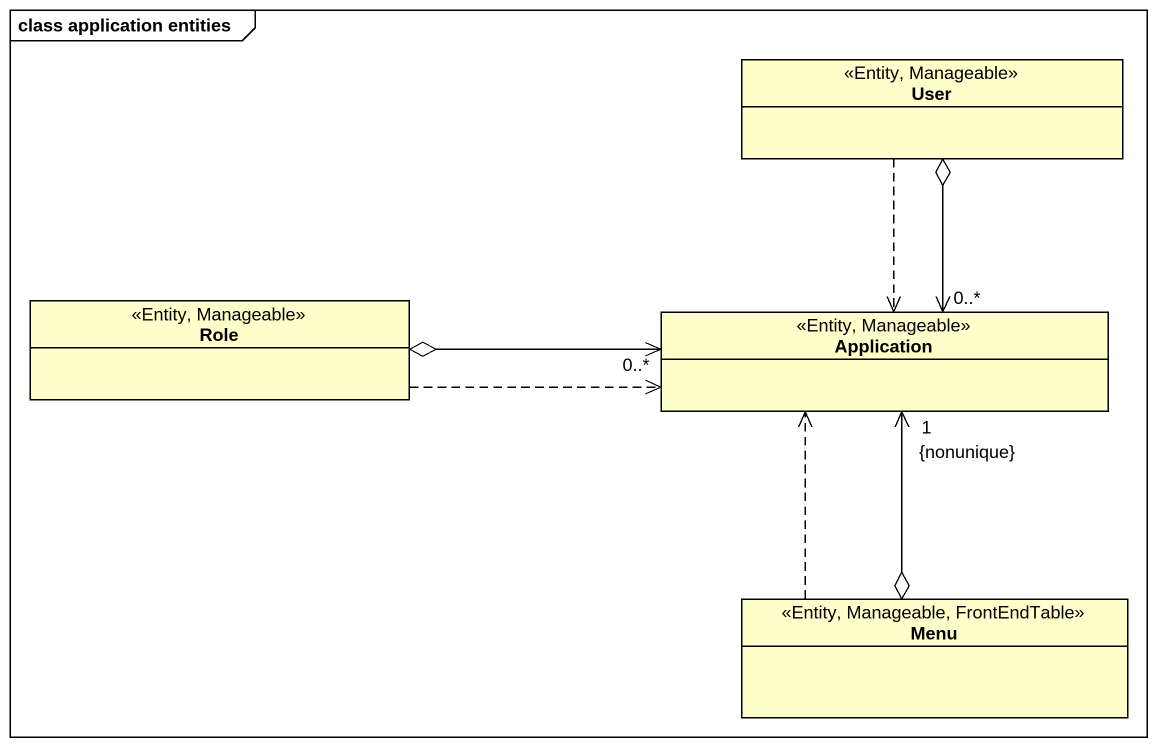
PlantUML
@startuml
mainframe class application entities
hide circle
hide empty members
class User <<Entity, Manageable>>
class Role <<Entity, Manageable>>
class Application <<Entity, Manageable>>
class Menu <<Entity, Manageable, FrontEndTable>>
User o--> "0..*" Application
User ..> Application
Role o-right-> "0..*" Application
Role .right.> Application
Menu .up.> Application
Menu o-up-> "1\n{nonunique}" Application
@enduml
